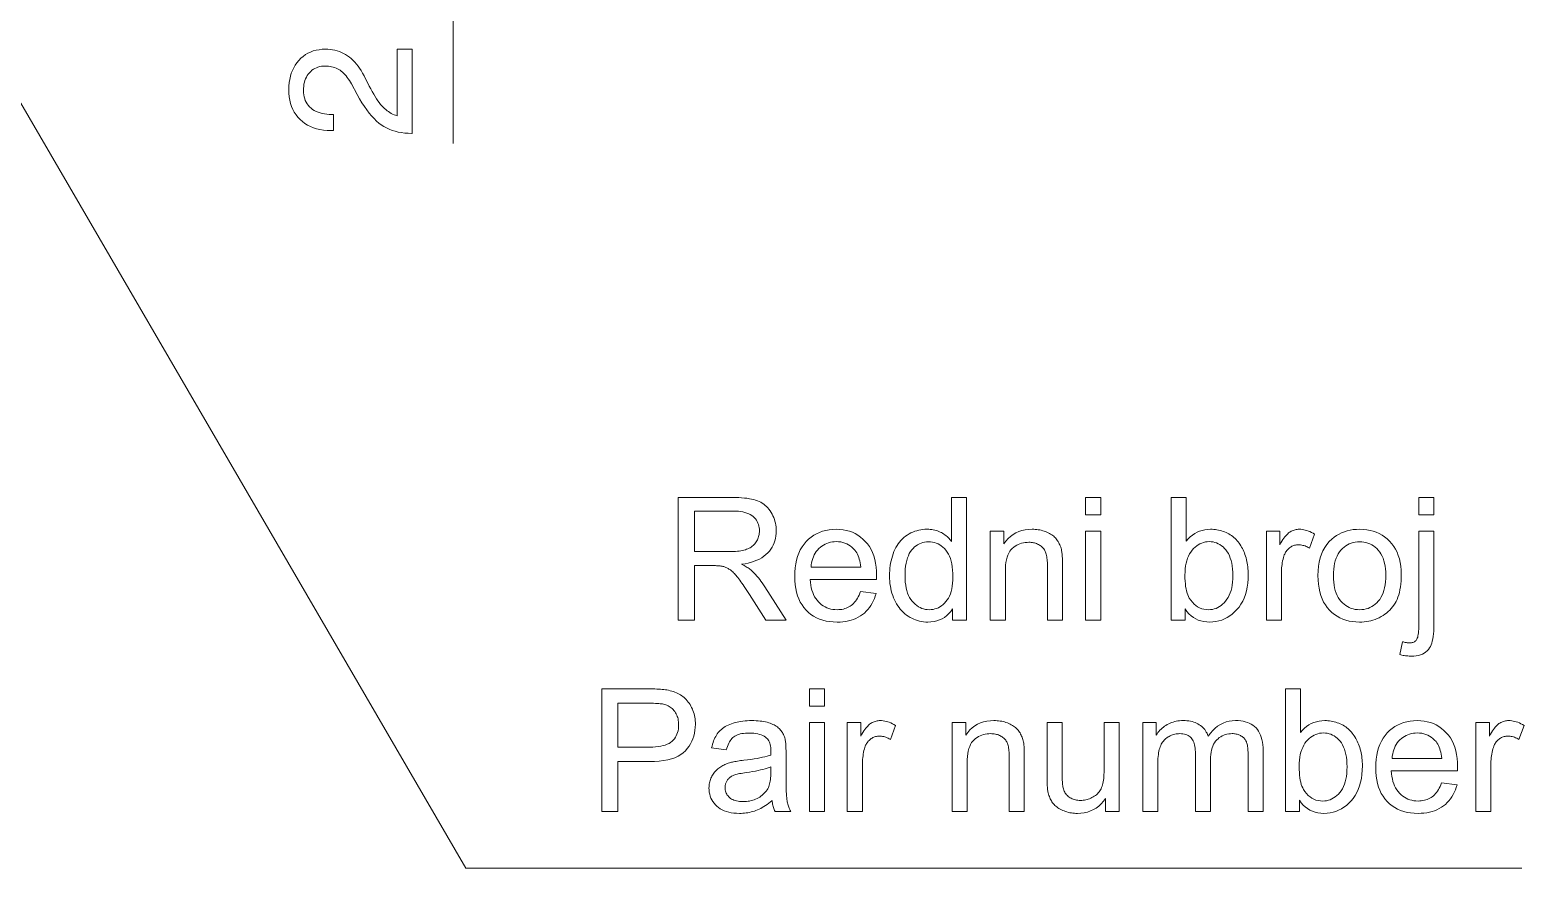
# Model space of a CAD drawing. Extents: x 0 to 594, y 0 to 575.
# Drawn here: x 162.44 to 198.99, y 107.42 to 127.93 of the extents above; entities that cross this region are included whole.
import ezdxf

# ---------------------------------------------------------------- set-up
doc = ezdxf.new("R2010")
doc.units = 0

msp = doc.modelspace()

# ---------------------------------------------------------------- linework, layer by layer
at = {"color": 5, "lineweight": 13, "ltscale": 0.132466}
msp.add_line((172.793, 125.153), (172.793, 130.452), dxfattribs=at)
at = {"color": 7, "lineweight": 13}
msp.add_lwpolyline([(157.6, 134.085), (173.105, 107.419), (198.933, 107.419)], dxfattribs=at)
at = {"color": 5, "lineweight": 13}
msp.add_lwpolyline([(171.793, 125.4), (171.78, 125.4), (171.692, 125.402), (171.608, 125.408), (171.526, 125.418), (171.447, 125.433), (171.372, 125.451), (171.299, 125.474), (171.229, 125.501), (171.162, 125.532), (171.098, 125.567), (171.037, 125.606), (170.977, 125.651), (170.918, 125.702), (170.858, 125.76), (170.799, 125.825), (170.74, 125.896), (170.681, 125.974), (170.622, 126.059), (170.563, 126.15), (170.504, 126.248), (170.445, 126.352), (170.306, 126.608), (170.281, 126.652), (170.255, 126.694), (170.229, 126.734), (170.202, 126.771), (170.174, 126.806), (170.146, 126.839), (170.117, 126.868), (170.088, 126.896), (170.058, 126.92), (170.027, 126.943), (169.995, 126.963), (169.963, 126.981), (169.929, 126.997), (169.894, 127.01), (169.859, 127.022), (169.822, 127.031), (169.784, 127.039), (169.745, 127.044), (169.704, 127.047), (169.663, 127.048), (169.617, 127.047), (169.572, 127.042), (169.529, 127.033), (169.487, 127.022), (169.448, 127.007), (169.41, 126.989), (169.375, 126.968), (169.341, 126.944), (169.309, 126.916), (169.278, 126.885), (169.251, 126.851), (169.226, 126.815), (169.204, 126.777), (169.185, 126.736), (169.169, 126.694), (169.155, 126.649), (169.145, 126.602), (169.138, 126.553), (169.133, 126.501), (169.132, 126.447), (169.134, 126.394), (169.139, 126.343), (169.149, 126.294), (169.162, 126.248), (169.178, 126.204), (169.199, 126.162), (169.223, 126.123), (169.251, 126.086), (169.282, 126.051), (169.317, 126.018), (169.356, 125.988), (169.397, 125.962), (169.441, 125.938), (169.488, 125.918), (169.538, 125.901), (169.59, 125.886), (169.645, 125.875), (169.703, 125.868), (169.764, 125.863), (169.828, 125.861), (169.864, 125.861), (169.864, 125.469), (169.802, 125.469), (169.709, 125.472), (169.621, 125.48), (169.536, 125.493), (169.454, 125.512), (169.377, 125.537), (169.304, 125.566), (169.235, 125.601), (169.17, 125.642), (169.108, 125.688), (169.051, 125.739), (168.998, 125.795), (168.951, 125.855), (168.909, 125.918), (168.873, 125.986), (168.843, 126.057), (168.818, 126.132), (168.799, 126.211), (168.785, 126.294), (168.776, 126.38), (168.774, 126.471), (168.776, 126.557), (168.783, 126.641), (168.796, 126.721), (168.813, 126.798), (168.835, 126.871), (168.862, 126.941), (168.894, 127.007), (168.931, 127.07), (168.973, 127.13), (169.02, 127.186), (169.071, 127.238), (169.125, 127.285), (169.182, 127.326), (169.242, 127.361), (169.305, 127.391), (169.372, 127.416), (169.441, 127.435), (169.513, 127.448), (169.589, 127.457), (169.667, 127.459), (169.729, 127.458), (169.788, 127.453), (169.846, 127.445), (169.903, 127.434), (169.958, 127.419), (170.012, 127.402), (170.064, 127.381), (170.114, 127.357), (170.163, 127.329), (170.21, 127.299), (170.256, 127.265), (170.301, 127.228), (170.344, 127.188), (170.387, 127.144), (170.428, 127.097), (170.467, 127.046), (170.506, 126.992), (170.543, 126.935), (170.579, 126.874), (170.614, 126.81), (170.743, 126.557), (170.78, 126.487), (170.816, 126.421), (170.852, 126.359), (170.887, 126.301), (170.921, 126.247), (170.955, 126.198), (170.988, 126.152), (171.02, 126.11), (171.051, 126.073), (171.082, 126.039), (171.113, 126.009), (171.144, 125.981), (171.176, 125.955), (171.209, 125.931), (171.243, 125.909), (171.277, 125.889), (171.312, 125.872), (171.348, 125.856), (171.384, 125.843), (171.421, 125.832), (171.421, 127.459), (171.793, 127.459)], close=True, dxfattribs=at)
at = {"color": 7, "lineweight": 13}
for points in [[(178.297, 113.489), (178.297, 116.489), (179.627, 116.489), (179.706, 116.488), (179.78, 116.486), (179.851, 116.482), (179.917, 116.476), (179.98, 116.469), (180.039, 116.46), (180.095, 116.449), (180.146, 116.437), (180.193, 116.424), (180.237, 116.408), (180.278, 116.391), (180.317, 116.371), (180.355, 116.349), (180.391, 116.324), (180.425, 116.296), (180.457, 116.267), (180.488, 116.234), (180.517, 116.2), (180.545, 116.162), (180.571, 116.123), (180.594, 116.081), (180.616, 116.039), (180.634, 115.996), (180.651, 115.952), (180.664, 115.907), (180.676, 115.862), (180.684, 115.815), (180.691, 115.768), (180.694, 115.72), (180.696, 115.671), (180.693, 115.608), (180.687, 115.547), (180.677, 115.488), (180.662, 115.431), (180.644, 115.376), (180.621, 115.324), (180.594, 115.273), (180.563, 115.224), (180.528, 115.177), (180.489, 115.132), (180.445, 115.09), (180.397, 115.051), (180.345, 115.015), (180.287, 114.983), (180.226, 114.953), (180.16, 114.927), (180.089, 114.904), (180.014, 114.884), (179.934, 114.867), (179.85, 114.854), (179.881, 114.839), (179.91, 114.824), (179.938, 114.809), (179.964, 114.794), (179.989, 114.779), (180.012, 114.764), (180.034, 114.749), (180.054, 114.734), (180.073, 114.719), (180.09, 114.705), (180.124, 114.672), (180.159, 114.638), (180.192, 114.602), (180.226, 114.564), (180.259, 114.525), (180.292, 114.484), (180.324, 114.442), (180.356, 114.398), (180.388, 114.353), (180.419, 114.306), (180.941, 113.489), (180.442, 113.489), (180.045, 114.113), (180.011, 114.166), (179.978, 114.216), (179.946, 114.264), (179.915, 114.309), (179.886, 114.352), (179.858, 114.392), (179.831, 114.429), (179.806, 114.464), (179.781, 114.497), (179.758, 114.527), (179.736, 114.554), (179.714, 114.58), (179.693, 114.605), (179.672, 114.627), (179.652, 114.648), (179.632, 114.668), (179.612, 114.685), (179.593, 114.701), (179.575, 114.715), (179.557, 114.727), (179.539, 114.738), (179.521, 114.749), (179.503, 114.758), (179.485, 114.767), (179.467, 114.776), (179.449, 114.783), (179.431, 114.79), (179.412, 114.797), (179.394, 114.802), (179.376, 114.807), (179.361, 114.81), (179.345, 114.812), (179.327, 114.814), (179.308, 114.816), (179.287, 114.818), (179.264, 114.819), (179.239, 114.82), (179.213, 114.821), (179.184, 114.821), (179.155, 114.821), (178.694, 114.821), (178.694, 113.489)], [(185.011, 113.489), (185.011, 113.763), (184.968, 113.702), (184.921, 113.647), (184.87, 113.598), (184.815, 113.556), (184.756, 113.521), (184.693, 113.492), (184.627, 113.469), (184.556, 113.453), (184.482, 113.443), (184.404, 113.44), (184.352, 113.441), (184.301, 113.446), (184.251, 113.453), (184.202, 113.463), (184.154, 113.476), (184.107, 113.492), (184.06, 113.51), (184.015, 113.532), (183.97, 113.556), (183.926, 113.583), (183.883, 113.613), (183.842, 113.645), (183.804, 113.679), (183.767, 113.716), (183.732, 113.755), (183.7, 113.796), (183.669, 113.839), (183.64, 113.885), (183.613, 113.933), (183.588, 113.983), (183.565, 114.035), (183.545, 114.089), (183.527, 114.144), (183.511, 114.201), (183.498, 114.259), (183.488, 114.319), (183.479, 114.38), (183.473, 114.443), (183.47, 114.508), (183.468, 114.574), (183.469, 114.638), (183.473, 114.701), (183.478, 114.763), (183.486, 114.824), (183.495, 114.884), (183.507, 114.942), (183.522, 115), (183.538, 115.056), (183.556, 115.11), (183.577, 115.164), (183.6, 115.216), (183.625, 115.265), (183.652, 115.312), (183.681, 115.356), (183.712, 115.398), (183.746, 115.437), (183.782, 115.474), (183.82, 115.509), (183.86, 115.541), (183.902, 115.57), (183.946, 115.597), (183.991, 115.621), (184.037, 115.642), (184.084, 115.661), (184.132, 115.676), (184.181, 115.689), (184.231, 115.699), (184.282, 115.706), (184.334, 115.71), (184.387, 115.711), (184.426, 115.711), (184.464, 115.708), (184.501, 115.704), (184.537, 115.698), (184.573, 115.691), (184.607, 115.682), (184.641, 115.671), (184.674, 115.658), (184.706, 115.644), (184.737, 115.629), (184.767, 115.612), (184.796, 115.593), (184.824, 115.574), (184.851, 115.554), (184.876, 115.533), (184.901, 115.511), (184.924, 115.488), (184.946, 115.464), (184.967, 115.439), (184.987, 115.413), (184.987, 116.489), (185.353, 116.489), (185.353, 113.489)], [(188.265, 116.065), (188.265, 116.489), (188.633, 116.489), (188.633, 116.065)], [(190.698, 113.489), (190.356, 113.489), (190.356, 116.489), (190.725, 116.489), (190.725, 115.419), (190.773, 115.474), (190.823, 115.524), (190.876, 115.568), (190.932, 115.606), (190.99, 115.638), (191.051, 115.665), (191.115, 115.685), (191.181, 115.7), (191.249, 115.709), (191.32, 115.711), (191.36, 115.711), (191.4, 115.708), (191.439, 115.704), (191.477, 115.699), (191.516, 115.691), (191.553, 115.682), (191.591, 115.672), (191.627, 115.66), (191.664, 115.646), (191.7, 115.631), (191.735, 115.614), (191.769, 115.596), (191.802, 115.576), (191.833, 115.555), (191.863, 115.533), (191.892, 115.51), (191.92, 115.485), (191.946, 115.459), (191.971, 115.432), (191.995, 115.403), (192.017, 115.374), (192.039, 115.343), (192.059, 115.31), (192.079, 115.277), (192.098, 115.242), (192.115, 115.206), (192.132, 115.169), (192.148, 115.131), (192.162, 115.091), (192.176, 115.05), (192.188, 115.009), (192.199, 114.967), (192.209, 114.924), (192.218, 114.881), (192.225, 114.837), (192.231, 114.792), (192.235, 114.747), (192.239, 114.701), (192.241, 114.655), (192.241, 114.608), (192.238, 114.499), (192.23, 114.395), (192.216, 114.296), (192.197, 114.202), (192.172, 114.113), (192.142, 114.029), (192.106, 113.951), (192.064, 113.877), (192.017, 113.808), (191.965, 113.745), (191.909, 113.687), (191.85, 113.635), (191.789, 113.589), (191.726, 113.55), (191.661, 113.516), (191.594, 113.489), (191.524, 113.467), (191.452, 113.452), (191.378, 113.443), (191.302, 113.44), (191.227, 113.443), (191.155, 113.453), (191.086, 113.469), (191.021, 113.491), (190.959, 113.52), (190.9, 113.556), (190.845, 113.597), (190.792, 113.646), (190.744, 113.7), (190.698, 113.761)], [(196.414, 116.061), (196.414, 116.489), (196.782, 116.489), (196.782, 116.061)], [(178.694, 115.165), (179.547, 115.165), (179.601, 115.166), (179.652, 115.167), (179.7, 115.17), (179.746, 115.174), (179.79, 115.179), (179.831, 115.185), (179.87, 115.193), (179.907, 115.201), (179.941, 115.211), (179.973, 115.221), (180.003, 115.233), (180.032, 115.247), (180.059, 115.261), (180.084, 115.277), (180.108, 115.295), (180.131, 115.313), (180.152, 115.333), (180.172, 115.355), (180.19, 115.377), (180.206, 115.401), (180.222, 115.426), (180.235, 115.452), (180.247, 115.478), (180.258, 115.504), (180.266, 115.531), (180.273, 115.558), (180.279, 115.585), (180.283, 115.613), (180.285, 115.642), (180.286, 115.671), (180.285, 115.712), (180.28, 115.753), (180.272, 115.791), (180.262, 115.829), (180.248, 115.864), (180.231, 115.899), (180.211, 115.931), (180.187, 115.963), (180.161, 115.992), (180.132, 116.02), (180.099, 116.047), (180.063, 116.07), (180.023, 116.09), (179.979, 116.108), (179.932, 116.123), (179.882, 116.136), (179.828, 116.145), (179.77, 116.152), (179.709, 116.156), (179.644, 116.158), (178.694, 116.158)], [(182.758, 114.189), (183.139, 114.142), (183.119, 114.077), (183.097, 114.014), (183.071, 113.955), (183.042, 113.899), (183.01, 113.846), (182.976, 113.795), (182.938, 113.748), (182.897, 113.704), (182.853, 113.662), (182.805, 113.624), (182.755, 113.589), (182.703, 113.558), (182.647, 113.53), (182.589, 113.506), (182.528, 113.486), (182.464, 113.469), (182.398, 113.457), (182.329, 113.447), (182.258, 113.442), (182.183, 113.44), (182.09, 113.443), (182, 113.452), (181.915, 113.466), (181.833, 113.487), (181.756, 113.513), (181.682, 113.546), (181.612, 113.584), (181.547, 113.628), (181.485, 113.678), (181.427, 113.734), (181.374, 113.795), (181.327, 113.861), (181.285, 113.931), (181.248, 114.006), (181.218, 114.086), (181.192, 114.171), (181.173, 114.261), (181.159, 114.355), (181.151, 114.454), (181.148, 114.557), (181.151, 114.665), (181.159, 114.767), (181.173, 114.864), (181.193, 114.957), (181.218, 115.044), (181.249, 115.127), (181.286, 115.205), (181.329, 115.278), (181.377, 115.346), (181.43, 115.409), (181.488, 115.466), (181.55, 115.518), (181.615, 115.563), (181.683, 115.602), (181.755, 115.636), (181.829, 115.663), (181.908, 115.684), (181.989, 115.699), (182.074, 115.708), (182.163, 115.711), (182.248, 115.708), (182.331, 115.7), (182.41, 115.685), (182.486, 115.664), (182.559, 115.637), (182.628, 115.605), (182.695, 115.566), (182.758, 115.522), (182.818, 115.471), (182.875, 115.415), (182.927, 115.353), (182.974, 115.286), (183.016, 115.215), (183.052, 115.139), (183.082, 115.058), (183.107, 114.972), (183.126, 114.881), (183.14, 114.785), (183.148, 114.685), (183.151, 114.58), (183.151, 114.573), (183.151, 114.565), (183.151, 114.557), (183.151, 114.548), (183.151, 114.539), (183.15, 114.529), (183.15, 114.518), (183.15, 114.506), (183.15, 114.494), (183.149, 114.482), (181.528, 114.482), (181.534, 114.412), (181.543, 114.345), (181.555, 114.282), (181.571, 114.222), (181.589, 114.165), (181.611, 114.112), (181.636, 114.062), (181.665, 114.016), (181.696, 113.973), (181.731, 113.933), (181.768, 113.897), (181.807, 113.865), (181.848, 113.836), (181.891, 113.811), (181.936, 113.79), (181.982, 113.773), (182.03, 113.76), (182.08, 113.75), (182.132, 113.745), (182.185, 113.743), (182.225, 113.744), (182.264, 113.747), (182.301, 113.752), (182.338, 113.76), (182.373, 113.769), (182.407, 113.781), (182.44, 113.795), (182.471, 113.811), (182.502, 113.829), (182.531, 113.849), (182.559, 113.872), (182.586, 113.897), (182.612, 113.925), (182.636, 113.955), (182.66, 113.987), (182.682, 114.023), (182.703, 114.06), (182.722, 114.101), (182.741, 114.144)], [(185.932, 113.489), (185.932, 115.662), (186.264, 115.662), (186.264, 115.353), (186.314, 115.421), (186.368, 115.482), (186.427, 115.536), (186.489, 115.583), (186.556, 115.622), (186.628, 115.654), (186.703, 115.679), (186.783, 115.697), (186.867, 115.708), (186.955, 115.711), (186.994, 115.711), (187.033, 115.709), (187.07, 115.705), (187.107, 115.7), (187.144, 115.694), (187.18, 115.686), (187.215, 115.677), (187.249, 115.666), (187.283, 115.654), (187.317, 115.641), (187.349, 115.626), (187.379, 115.611), (187.408, 115.595), (187.435, 115.577), (187.461, 115.559), (187.484, 115.54), (187.507, 115.52), (187.527, 115.5), (187.546, 115.478), (187.563, 115.456), (187.579, 115.432), (187.594, 115.408), (187.608, 115.383), (187.621, 115.357), (187.633, 115.33), (187.644, 115.303), (187.654, 115.274), (187.663, 115.245), (187.671, 115.215), (187.678, 115.183), (187.682, 115.161), (187.685, 115.136), (187.688, 115.108), (187.691, 115.077), (187.693, 115.043), (187.695, 115.005), (187.696, 114.965), (187.697, 114.922), (187.698, 114.875), (187.698, 114.825), (187.698, 113.489), (187.33, 113.489), (187.33, 114.811), (187.329, 114.855), (187.328, 114.897), (187.326, 114.936), (187.323, 114.973), (187.319, 115.008), (187.314, 115.04), (187.309, 115.071), (187.302, 115.099), (187.295, 115.124), (187.287, 115.148), (187.278, 115.17), (187.267, 115.19), (187.255, 115.211), (187.242, 115.23), (187.227, 115.248), (187.211, 115.265), (187.194, 115.282), (187.176, 115.297), (187.156, 115.312), (187.134, 115.326), (187.112, 115.338), (187.089, 115.35), (187.065, 115.36), (187.041, 115.368), (187.016, 115.376), (186.989, 115.382), (186.963, 115.386), (186.935, 115.39), (186.907, 115.392), (186.878, 115.392), (186.831, 115.391), (186.786, 115.386), (186.742, 115.379), (186.7, 115.368), (186.658, 115.355), (186.618, 115.338), (186.58, 115.319), (186.542, 115.297), (186.506, 115.271), (186.471, 115.243), (186.439, 115.21), (186.41, 115.172), (186.384, 115.129), (186.362, 115.08), (186.343, 115.026), (186.328, 114.967), (186.316, 114.902), (186.307, 114.832), (186.302, 114.757), (186.301, 114.676), (186.301, 113.489)], [(188.265, 113.489), (188.265, 115.662), (188.633, 115.662), (188.633, 113.489)], [(192.685, 113.489), (192.685, 115.662), (193.017, 115.662), (193.017, 115.333), (193.042, 115.378), (193.067, 115.419), (193.091, 115.457), (193.115, 115.493), (193.139, 115.525), (193.162, 115.554), (193.185, 115.579), (193.207, 115.602), (193.229, 115.621), (193.251, 115.638), (193.273, 115.652), (193.295, 115.664), (193.318, 115.675), (193.34, 115.685), (193.364, 115.693), (193.388, 115.7), (193.412, 115.705), (193.437, 115.709), (193.462, 115.711), (193.487, 115.711), (193.525, 115.71), (193.562, 115.707), (193.6, 115.701), (193.637, 115.692), (193.675, 115.682), (193.713, 115.669), (193.751, 115.653), (193.789, 115.635), (193.828, 115.615), (193.866, 115.593), (193.739, 115.251), (193.712, 115.266), (193.685, 115.28), (193.658, 115.292), (193.631, 115.302), (193.604, 115.311), (193.577, 115.318), (193.55, 115.324), (193.523, 115.328), (193.496, 115.33), (193.469, 115.331), (193.445, 115.33), (193.422, 115.328), (193.399, 115.324), (193.376, 115.319), (193.354, 115.313), (193.333, 115.305), (193.312, 115.295), (193.292, 115.284), (193.272, 115.272), (193.252, 115.258), (193.233, 115.243), (193.216, 115.227), (193.199, 115.21), (193.184, 115.191), (193.17, 115.171), (193.157, 115.151), (193.145, 115.129), (193.134, 115.106), (193.124, 115.082), (193.115, 115.057), (193.103, 115.017), (193.093, 114.977), (193.084, 114.935), (193.076, 114.894), (193.069, 114.851), (193.063, 114.808), (193.059, 114.764), (193.056, 114.719), (193.054, 114.673), (193.054, 114.627), (193.054, 113.489)], [(193.948, 114.576), (193.951, 114.693), (193.961, 114.805), (193.978, 114.91), (194.002, 115.009), (194.032, 115.101), (194.069, 115.187), (194.112, 115.267), (194.163, 115.341), (194.22, 115.409), (194.284, 115.47), (194.341, 115.516), (194.401, 115.557), (194.463, 115.593), (194.527, 115.625), (194.595, 115.651), (194.664, 115.673), (194.736, 115.69), (194.811, 115.702), (194.888, 115.709), (194.967, 115.711), (195.055, 115.709), (195.14, 115.7), (195.221, 115.685), (195.299, 115.664), (195.374, 115.638), (195.446, 115.606), (195.514, 115.568), (195.579, 115.524), (195.641, 115.474), (195.7, 115.418), (195.754, 115.357), (195.802, 115.291), (195.845, 115.221), (195.882, 115.147), (195.913, 115.068), (195.939, 114.985), (195.958, 114.897), (195.973, 114.805), (195.981, 114.708), (195.984, 114.606), (195.983, 114.524), (195.979, 114.446), (195.973, 114.371), (195.964, 114.299), (195.953, 114.232), (195.939, 114.167), (195.922, 114.107), (195.904, 114.05), (195.882, 113.996), (195.858, 113.946), (195.832, 113.899), (195.803, 113.855), (195.772, 113.812), (195.739, 113.771), (195.704, 113.733), (195.666, 113.697), (195.626, 113.662), (195.583, 113.63), (195.539, 113.601), (195.492, 113.573), (195.443, 113.548), (195.394, 113.525), (195.344, 113.505), (195.292, 113.488), (195.24, 113.473), (195.188, 113.461), (195.134, 113.452), (195.079, 113.445), (195.023, 113.441), (194.967, 113.44), (194.877, 113.443), (194.791, 113.452), (194.709, 113.466), (194.63, 113.487), (194.554, 113.513), (194.482, 113.545), (194.414, 113.583), (194.349, 113.627), (194.287, 113.677), (194.229, 113.733), (194.176, 113.794), (194.128, 113.86), (194.086, 113.931), (194.049, 114.008), (194.018, 114.09), (193.993, 114.177), (193.973, 114.269), (193.959, 114.366), (193.951, 114.468)], [(195.947, 112.646), (196.017, 112.959), (196.038, 112.954), (196.059, 112.949), (196.079, 112.944), (196.098, 112.941), (196.116, 112.938), (196.132, 112.935), (196.148, 112.933), (196.163, 112.932), (196.178, 112.931), (196.191, 112.93), (196.213, 112.931), (196.233, 112.933), (196.253, 112.937), (196.272, 112.942), (196.289, 112.949), (196.305, 112.957), (196.32, 112.967), (196.334, 112.978), (196.347, 112.991), (196.359, 113.005), (196.369, 113.022), (196.378, 113.044), (196.387, 113.07), (196.394, 113.101), (196.4, 113.136), (196.405, 113.175), (196.409, 113.219), (196.412, 113.268), (196.413, 113.321), (196.414, 113.379), (196.414, 115.662), (196.782, 115.662), (196.782, 113.37), (196.781, 113.293), (196.778, 113.22), (196.773, 113.152), (196.765, 113.088), (196.756, 113.03), (196.745, 112.977), (196.731, 112.928), (196.715, 112.885), (196.698, 112.846), (196.678, 112.812), (196.649, 112.773), (196.618, 112.738), (196.582, 112.707), (196.543, 112.681), (196.501, 112.658), (196.455, 112.64), (196.405, 112.626), (196.352, 112.615), (196.296, 112.609), (196.236, 112.607), (196.206, 112.607), (196.176, 112.609), (196.147, 112.611), (196.118, 112.613), (196.089, 112.617), (196.06, 112.621), (196.032, 112.626), (196.003, 112.632), (195.975, 112.639)], [(181.549, 114.784), (182.762, 114.784), (182.757, 114.838), (182.749, 114.889), (182.74, 114.937), (182.728, 114.982), (182.715, 115.024), (182.7, 115.064), (182.684, 115.101), (182.665, 115.135), (182.645, 115.167), (182.623, 115.196), (182.587, 115.236), (182.549, 115.272), (182.508, 115.304), (182.466, 115.332), (182.421, 115.355), (182.374, 115.375), (182.326, 115.389), (182.275, 115.4), (182.222, 115.406), (182.167, 115.409), (182.117, 115.407), (182.069, 115.402), (182.022, 115.393), (181.977, 115.381), (181.933, 115.366), (181.891, 115.347), (181.851, 115.325), (181.813, 115.3), (181.776, 115.271), (181.74, 115.239), (181.707, 115.204), (181.677, 115.166), (181.65, 115.127), (181.627, 115.085), (181.606, 115.04), (181.588, 114.994), (181.574, 114.945), (181.562, 114.894), (181.554, 114.84)], [(183.847, 114.574), (183.849, 114.492), (183.854, 114.415), (183.863, 114.342), (183.875, 114.273), (183.891, 114.209), (183.91, 114.149), (183.933, 114.093), (183.96, 114.041), (183.99, 113.993), (184.023, 113.95), (184.059, 113.91), (184.096, 113.875), (184.134, 113.844), (184.174, 113.817), (184.215, 113.795), (184.257, 113.776), (184.3, 113.761), (184.345, 113.751), (184.391, 113.745), (184.438, 113.743), (184.486, 113.745), (184.532, 113.751), (184.577, 113.761), (184.62, 113.774), (184.662, 113.792), (184.702, 113.814), (184.741, 113.84), (184.778, 113.869), (184.814, 113.903), (184.849, 113.94), (184.881, 113.982), (184.909, 114.028), (184.935, 114.077), (184.957, 114.132), (184.975, 114.19), (184.99, 114.252), (185.002, 114.319), (185.011, 114.389), (185.016, 114.464), (185.017, 114.543), (185.016, 114.63), (185.011, 114.712), (185.002, 114.789), (184.99, 114.862), (184.975, 114.93), (184.956, 114.993), (184.933, 115.051), (184.907, 115.105), (184.878, 115.154), (184.846, 115.198), (184.81, 115.237), (184.774, 115.273), (184.735, 115.304), (184.695, 115.331), (184.654, 115.354), (184.611, 115.373), (184.566, 115.388), (184.519, 115.398), (184.472, 115.404), (184.422, 115.407), (184.374, 115.405), (184.327, 115.399), (184.282, 115.389), (184.238, 115.374), (184.197, 115.356), (184.156, 115.334), (184.118, 115.308), (184.081, 115.278), (184.045, 115.244), (184.012, 115.206), (183.98, 115.164), (183.952, 115.117), (183.928, 115.065), (183.906, 115.009), (183.888, 114.948), (183.873, 114.882), (183.862, 114.812), (183.854, 114.737), (183.849, 114.658)], [(190.694, 114.592), (190.695, 114.516), (190.698, 114.444), (190.704, 114.377), (190.711, 114.314), (190.721, 114.255), (190.732, 114.201), (190.746, 114.151), (190.762, 114.106), (190.78, 114.064), (190.801, 114.027), (190.837, 113.973), (190.875, 113.925), (190.916, 113.882), (190.959, 113.845), (191.005, 113.814), (191.053, 113.788), (191.104, 113.768), (191.157, 113.754), (191.213, 113.746), (191.271, 113.743), (191.319, 113.745), (191.365, 113.751), (191.41, 113.762), (191.454, 113.776), (191.496, 113.795), (191.537, 113.818), (191.577, 113.846), (191.616, 113.877), (191.653, 113.913), (191.689, 113.953), (191.722, 113.997), (191.752, 114.045), (191.778, 114.097), (191.801, 114.153), (191.821, 114.214), (191.837, 114.278), (191.849, 114.347), (191.858, 114.42), (191.863, 114.497), (191.865, 114.578), (191.863, 114.661), (191.858, 114.739), (191.849, 114.813), (191.838, 114.883), (191.822, 114.948), (191.804, 115.008), (191.782, 115.064), (191.757, 115.116), (191.728, 115.163), (191.696, 115.206), (191.661, 115.244), (191.626, 115.279), (191.588, 115.309), (191.549, 115.336), (191.509, 115.358), (191.468, 115.376), (191.425, 115.39), (191.381, 115.4), (191.335, 115.407), (191.288, 115.409), (191.24, 115.407), (191.194, 115.4), (191.149, 115.39), (191.105, 115.375), (191.062, 115.356), (191.021, 115.333), (190.982, 115.306), (190.943, 115.274), (190.906, 115.239), (190.87, 115.199), (190.837, 115.155), (190.807, 115.107), (190.78, 115.056), (190.758, 115.001), (190.738, 114.942), (190.722, 114.88), (190.71, 114.813), (190.701, 114.743), (190.696, 114.67)], [(194.326, 114.576), (194.328, 114.494), (194.334, 114.417), (194.343, 114.344), (194.356, 114.275), (194.372, 114.211), (194.392, 114.15), (194.416, 114.094), (194.443, 114.042), (194.474, 113.994), (194.509, 113.951), (194.546, 113.911), (194.585, 113.876), (194.626, 113.845), (194.669, 113.818), (194.714, 113.795), (194.761, 113.776), (194.81, 113.762), (194.86, 113.751), (194.913, 113.745), (194.967, 113.743), (195.021, 113.745), (195.073, 113.751), (195.123, 113.762), (195.172, 113.776), (195.218, 113.795), (195.263, 113.818), (195.306, 113.845), (195.347, 113.876), (195.386, 113.912), (195.423, 113.952), (195.458, 113.996), (195.489, 114.044), (195.516, 114.097), (195.54, 114.154), (195.56, 114.215), (195.576, 114.281), (195.589, 114.351), (195.598, 114.426), (195.604, 114.505), (195.605, 114.588), (195.604, 114.667), (195.598, 114.741), (195.589, 114.812), (195.576, 114.879), (195.56, 114.942), (195.54, 115.001), (195.516, 115.057), (195.488, 115.108), (195.457, 115.155), (195.422, 115.199), (195.385, 115.238), (195.346, 115.274), (195.304, 115.305), (195.262, 115.332), (195.217, 115.355), (195.17, 115.373), (195.122, 115.388), (195.072, 115.398), (195.021, 115.404), (194.967, 115.407), (194.913, 115.404), (194.86, 115.398), (194.81, 115.388), (194.761, 115.373), (194.714, 115.355), (194.669, 115.332), (194.626, 115.305), (194.585, 115.274), (194.546, 115.239), (194.509, 115.2), (194.474, 115.156), (194.443, 115.109), (194.416, 115.057), (194.392, 115.001), (194.372, 114.94), (194.356, 114.876), (194.343, 114.807), (194.334, 114.734), (194.328, 114.657)], [(176.429, 108.807), (176.429, 111.807), (177.56, 111.807), (177.619, 111.807), (177.674, 111.806), (177.727, 111.804), (177.777, 111.802), (177.824, 111.8), (177.868, 111.797), (177.91, 111.793), (177.948, 111.789), (177.984, 111.784), (178.017, 111.778), (178.06, 111.77), (178.102, 111.761), (178.143, 111.75), (178.182, 111.738), (178.22, 111.725), (178.256, 111.71), (178.291, 111.694), (178.325, 111.677), (178.357, 111.658), (178.387, 111.638), (178.416, 111.617), (178.445, 111.593), (178.472, 111.569), (178.497, 111.542), (178.522, 111.514), (178.545, 111.484), (178.568, 111.453), (178.589, 111.42), (178.609, 111.385), (178.628, 111.349), (178.645, 111.311), (178.66, 111.273), (178.674, 111.234), (178.686, 111.194), (178.696, 111.153), (178.704, 111.112), (178.711, 111.07), (178.715, 111.027), (178.718, 110.984), (178.719, 110.939), (178.716, 110.864), (178.709, 110.791), (178.697, 110.72), (178.68, 110.652), (178.658, 110.586), (178.631, 110.522), (178.599, 110.461), (178.563, 110.402), (178.521, 110.346), (178.475, 110.292), (178.423, 110.241), (178.362, 110.196), (178.294, 110.156), (178.217, 110.122), (178.133, 110.093), (178.042, 110.069), (177.942, 110.05), (177.834, 110.037), (177.719, 110.029), (177.595, 110.027), (176.826, 110.027), (176.826, 108.807)], [(181.51, 111.383), (181.51, 111.807), (181.878, 111.807), (181.878, 111.383)], [(193.492, 108.807), (193.15, 108.807), (193.15, 111.807), (193.518, 111.807), (193.518, 110.737), (193.566, 110.792), (193.617, 110.842), (193.67, 110.886), (193.725, 110.924), (193.784, 110.956), (193.845, 110.983), (193.908, 111.003), (193.974, 111.018), (194.042, 111.026), (194.114, 111.029), (194.154, 111.029), (194.193, 111.026), (194.232, 111.022), (194.271, 111.016), (194.309, 111.009), (194.347, 111), (194.384, 110.99), (194.421, 110.978), (194.457, 110.964), (194.493, 110.949), (194.528, 110.932), (194.562, 110.914), (194.595, 110.894), (194.626, 110.873), (194.656, 110.851), (194.685, 110.828), (194.713, 110.803), (194.739, 110.777), (194.764, 110.75), (194.788, 110.721), (194.811, 110.691), (194.832, 110.66), (194.853, 110.628), (194.872, 110.595), (194.891, 110.56), (194.909, 110.524), (194.925, 110.487), (194.941, 110.449), (194.955, 110.409), (194.969, 110.368), (194.981, 110.327), (194.993, 110.285), (195.002, 110.242), (195.011, 110.198), (195.018, 110.155), (195.024, 110.11), (195.029, 110.065), (195.032, 110.019), (195.034, 109.973), (195.035, 109.926), (195.032, 109.817), (195.023, 109.713), (195.01, 109.614), (194.99, 109.52), (194.965, 109.431), (194.935, 109.347), (194.899, 109.269), (194.858, 109.195), (194.811, 109.126), (194.758, 109.063), (194.702, 109.005), (194.643, 108.953), (194.583, 108.907), (194.52, 108.868), (194.454, 108.834), (194.387, 108.807), (194.317, 108.785), (194.246, 108.77), (194.171, 108.761), (194.095, 108.758), (194.02, 108.761), (193.948, 108.771), (193.879, 108.787), (193.814, 108.809), (193.752, 108.838), (193.693, 108.874), (193.638, 108.915), (193.586, 108.963), (193.537, 109.018), (193.492, 109.079)], [(176.826, 110.381), (177.601, 110.381), (177.676, 110.382), (177.746, 110.386), (177.812, 110.394), (177.873, 110.404), (177.93, 110.416), (177.983, 110.432), (178.031, 110.451), (178.074, 110.472), (178.113, 110.497), (178.148, 110.524), (178.178, 110.554), (178.206, 110.586), (178.23, 110.62), (178.251, 110.657), (178.269, 110.696), (178.284, 110.738), (178.295, 110.782), (178.303, 110.828), (178.308, 110.876), (178.309, 110.927), (178.308, 110.964), (178.306, 111), (178.301, 111.035), (178.294, 111.069), (178.286, 111.102), (178.275, 111.133), (178.263, 111.164), (178.249, 111.194), (178.232, 111.222), (178.214, 111.249), (178.195, 111.275), (178.174, 111.299), (178.152, 111.322), (178.128, 111.342), (178.104, 111.361), (178.078, 111.377), (178.051, 111.392), (178.023, 111.406), (177.994, 111.417), (177.964, 111.426), (177.942, 111.431), (177.917, 111.436), (177.888, 111.44), (177.856, 111.443), (177.821, 111.446), (177.782, 111.449), (177.74, 111.451), (177.694, 111.452), (177.646, 111.453), (177.593, 111.453), (176.826, 111.453)], [(180.595, 109.075), (180.554, 109.041), (180.514, 109.01), (180.474, 108.98), (180.434, 108.952), (180.394, 108.927), (180.355, 108.903), (180.316, 108.882), (180.278, 108.862), (180.239, 108.845), (180.201, 108.829), (180.163, 108.816), (180.124, 108.804), (180.085, 108.793), (180.045, 108.784), (180.005, 108.776), (179.964, 108.769), (179.923, 108.764), (179.881, 108.761), (179.838, 108.759), (179.795, 108.758), (179.725, 108.76), (179.658, 108.765), (179.595, 108.774), (179.535, 108.786), (179.478, 108.802), (179.425, 108.821), (179.375, 108.844), (179.328, 108.87), (179.285, 108.9), (179.245, 108.933), (179.208, 108.969), (179.175, 109.007), (179.147, 109.047), (179.122, 109.088), (179.1, 109.132), (179.083, 109.178), (179.07, 109.225), (179.06, 109.275), (179.054, 109.326), (179.052, 109.38), (179.053, 109.412), (179.055, 109.443), (179.059, 109.473), (179.064, 109.503), (179.07, 109.533), (179.078, 109.562), (179.088, 109.59), (179.099, 109.618), (179.111, 109.645), (179.125, 109.672), (179.14, 109.697), (179.156, 109.722), (179.173, 109.746), (179.19, 109.769), (179.209, 109.791), (179.228, 109.811), (179.249, 109.831), (179.27, 109.849), (179.292, 109.867), (179.315, 109.883), (179.339, 109.899), (179.363, 109.914), (179.388, 109.928), (179.414, 109.941), (179.44, 109.953), (179.467, 109.965), (179.494, 109.976), (179.522, 109.986), (179.551, 109.996), (179.58, 110.004), (179.603, 110.01), (179.628, 110.015), (179.655, 110.021), (179.685, 110.027), (179.716, 110.032), (179.75, 110.038), (179.786, 110.043), (179.824, 110.049), (179.865, 110.054), (179.908, 110.059), (179.995, 110.07), (180.077, 110.081), (180.154, 110.093), (180.227, 110.105), (180.295, 110.118), (180.358, 110.131), (180.417, 110.144), (180.471, 110.158), (180.52, 110.172), (180.565, 110.186), (180.565, 110.201), (180.565, 110.214), (180.566, 110.227), (180.566, 110.238), (180.566, 110.248), (180.566, 110.257), (180.566, 110.265), (180.566, 110.272), (180.567, 110.278), (180.567, 110.282), (180.566, 110.326), (180.562, 110.367), (180.557, 110.405), (180.55, 110.441), (180.54, 110.474), (180.529, 110.505), (180.515, 110.532), (180.5, 110.557), (180.482, 110.58), (180.462, 110.6), (180.433, 110.623), (180.4, 110.645), (180.365, 110.663), (180.327, 110.679), (180.287, 110.693), (180.243, 110.704), (180.197, 110.713), (180.149, 110.719), (180.097, 110.723), (180.043, 110.724), (179.992, 110.724), (179.944, 110.721), (179.899, 110.716), (179.857, 110.71), (179.817, 110.702), (179.78, 110.692), (179.746, 110.68), (179.714, 110.666), (179.685, 110.651), (179.659, 110.633), (179.635, 110.614), (179.612, 110.591), (179.591, 110.566), (179.57, 110.538), (179.551, 110.507), (179.534, 110.474), (179.517, 110.437), (179.502, 110.398), (179.488, 110.356), (179.476, 110.311), (179.116, 110.36), (179.126, 110.406), (179.138, 110.449), (179.151, 110.491), (179.165, 110.531), (179.181, 110.569), (179.197, 110.606), (179.216, 110.64), (179.235, 110.673), (179.255, 110.704), (179.277, 110.734), (179.301, 110.761), (179.326, 110.788), (179.354, 110.813), (179.383, 110.837), (179.415, 110.859), (179.449, 110.881), (179.484, 110.901), (179.522, 110.919), (179.561, 110.937), (179.603, 110.953), (179.646, 110.967), (179.691, 110.98), (179.737, 110.992), (179.784, 111.002), (179.832, 111.01), (179.882, 111.017), (179.934, 111.022), (179.986, 111.026), (180.041, 111.029), (180.096, 111.029), (180.151, 111.029), (180.203, 111.027), (180.254, 111.023), (180.302, 111.019), (180.348, 111.013), (180.392, 111.006), (180.434, 110.997), (180.474, 110.987), (180.512, 110.976), (180.548, 110.964), (180.582, 110.95), (180.614, 110.936), (180.644, 110.922), (180.673, 110.906), (180.699, 110.89), (180.724, 110.873), (180.747, 110.856), (180.768, 110.837), (180.787, 110.819), (180.804, 110.799), (180.82, 110.779), (180.835, 110.757), (180.849, 110.735), (180.862, 110.711), (180.874, 110.687), (180.885, 110.661), (180.895, 110.635), (180.904, 110.607), (180.912, 110.578), (180.919, 110.548), (180.922, 110.528), (180.925, 110.505), (180.928, 110.478), (180.93, 110.449), (180.932, 110.416), (180.934, 110.381), (180.935, 110.342), (180.936, 110.301), (180.937, 110.256), (180.937, 110.209), (180.937, 109.718), (180.937, 109.619), (180.938, 109.527), (180.939, 109.443), (180.941, 109.367), (180.943, 109.298), (180.945, 109.237), (180.949, 109.184), (180.952, 109.137), (180.956, 109.099), (180.961, 109.068), (180.966, 109.041), (180.972, 109.014), (180.979, 108.987), (180.987, 108.961), (180.996, 108.935), (181.005, 108.909), (181.016, 108.883), (181.028, 108.857), (181.04, 108.832), (181.054, 108.807), (180.669, 108.807), (180.658, 108.83), (180.648, 108.854), (180.638, 108.879), (180.63, 108.905), (180.622, 108.931), (180.615, 108.958), (180.609, 108.986), (180.603, 109.015), (180.599, 109.045)], [(181.51, 108.807), (181.51, 110.98), (181.878, 110.98), (181.878, 108.807)], [(182.435, 108.807), (182.435, 110.98), (182.766, 110.98), (182.766, 110.651), (182.792, 110.695), (182.816, 110.737), (182.841, 110.775), (182.865, 110.811), (182.888, 110.843), (182.912, 110.872), (182.935, 110.897), (182.957, 110.92), (182.979, 110.939), (183.001, 110.956), (183.022, 110.97), (183.045, 110.982), (183.067, 110.993), (183.09, 111.003), (183.114, 111.011), (183.137, 111.018), (183.162, 111.023), (183.186, 111.026), (183.212, 111.029), (183.237, 111.029), (183.274, 111.028), (183.312, 111.025), (183.349, 111.019), (183.387, 111.01), (183.425, 111), (183.463, 110.987), (183.501, 110.971), (183.539, 110.953), (183.577, 110.933), (183.616, 110.911), (183.489, 110.569), (183.462, 110.584), (183.435, 110.598), (183.408, 110.61), (183.381, 110.62), (183.354, 110.629), (183.327, 110.636), (183.3, 110.642), (183.273, 110.646), (183.246, 110.648), (183.219, 110.649), (183.195, 110.648), (183.171, 110.646), (183.148, 110.642), (183.126, 110.637), (183.104, 110.631), (183.083, 110.623), (183.062, 110.613), (183.041, 110.602), (183.021, 110.59), (183.002, 110.576), (182.983, 110.561), (182.966, 110.545), (182.949, 110.527), (182.934, 110.509), (182.919, 110.489), (182.906, 110.469), (182.894, 110.447), (182.883, 110.424), (182.873, 110.4), (182.865, 110.374), (182.853, 110.335), (182.843, 110.294), (182.833, 110.253), (182.825, 110.211), (182.819, 110.169), (182.813, 110.125), (182.809, 110.081), (182.806, 110.037), (182.804, 109.991), (182.803, 109.945), (182.803, 108.807)], [(184.999, 108.807), (184.999, 110.98), (185.331, 110.98), (185.331, 110.671), (185.381, 110.739), (185.435, 110.8), (185.493, 110.854), (185.556, 110.9), (185.623, 110.94), (185.695, 110.972), (185.77, 110.997), (185.85, 111.015), (185.934, 111.026), (186.022, 111.029), (186.061, 111.029), (186.1, 111.027), (186.137, 111.023), (186.174, 111.018), (186.211, 111.012), (186.247, 111.004), (186.282, 110.995), (186.316, 110.984), (186.35, 110.972), (186.383, 110.959), (186.416, 110.944), (186.446, 110.929), (186.475, 110.912), (186.502, 110.895), (186.527, 110.877), (186.551, 110.858), (186.573, 110.838), (186.594, 110.818), (186.613, 110.796), (186.63, 110.774), (186.646, 110.75), (186.661, 110.726), (186.675, 110.701), (186.688, 110.675), (186.7, 110.648), (186.711, 110.621), (186.721, 110.592), (186.73, 110.563), (186.738, 110.532), (186.745, 110.501), (186.749, 110.479), (186.752, 110.454), (186.755, 110.426), (186.758, 110.395), (186.76, 110.361), (186.762, 110.323), (186.763, 110.283), (186.764, 110.239), (186.765, 110.193), (186.765, 110.143), (186.765, 108.807), (186.397, 108.807), (186.397, 110.129), (186.396, 110.173), (186.395, 110.214), (186.393, 110.254), (186.39, 110.291), (186.386, 110.326), (186.381, 110.358), (186.376, 110.388), (186.369, 110.416), (186.362, 110.442), (186.354, 110.466), (186.344, 110.487), (186.334, 110.508), (186.322, 110.528), (186.309, 110.548), (186.294, 110.566), (186.278, 110.583), (186.261, 110.6), (186.242, 110.615), (186.223, 110.63), (186.201, 110.644), (186.179, 110.656), (186.156, 110.668), (186.132, 110.678), (186.108, 110.686), (186.082, 110.693), (186.056, 110.699), (186.029, 110.704), (186.002, 110.707), (185.974, 110.709), (185.944, 110.71), (185.898, 110.709), (185.853, 110.704), (185.809, 110.697), (185.767, 110.686), (185.725, 110.673), (185.685, 110.656), (185.647, 110.637), (185.609, 110.614), (185.573, 110.589), (185.538, 110.561), (185.506, 110.528), (185.477, 110.49), (185.451, 110.447), (185.429, 110.398), (185.41, 110.344), (185.395, 110.285), (185.383, 110.22), (185.374, 110.15), (185.369, 110.075), (185.367, 109.994), (185.367, 108.807)], [(188.754, 108.807), (188.754, 109.126), (188.702, 109.056), (188.645, 108.994), (188.586, 108.938), (188.522, 108.89), (188.455, 108.85), (188.384, 108.817), (188.31, 108.791), (188.232, 108.773), (188.15, 108.762), (188.065, 108.758), (188.026, 108.759), (187.989, 108.761), (187.951, 108.764), (187.915, 108.77), (187.879, 108.776), (187.843, 108.784), (187.808, 108.794), (187.773, 108.805), (187.739, 108.818), (187.705, 108.832), (187.673, 108.847), (187.642, 108.863), (187.613, 108.879), (187.586, 108.897), (187.56, 108.915), (187.536, 108.934), (187.514, 108.953), (187.494, 108.974), (187.475, 108.995), (187.458, 109.017), (187.442, 109.04), (187.427, 109.063), (187.414, 109.088), (187.401, 109.114), (187.389, 109.141), (187.378, 109.169), (187.368, 109.197), (187.359, 109.227), (187.351, 109.258), (187.344, 109.29), (187.34, 109.313), (187.336, 109.338), (187.333, 109.366), (187.33, 109.397), (187.327, 109.43), (187.325, 109.466), (187.324, 109.504), (187.323, 109.545), (187.322, 109.588), (187.322, 109.634), (187.322, 110.98), (187.69, 110.98), (187.69, 109.775), (187.69, 109.719), (187.691, 109.667), (187.692, 109.619), (187.694, 109.574), (187.696, 109.533), (187.698, 109.496), (187.701, 109.463), (187.704, 109.434), (187.708, 109.408), (187.713, 109.386), (187.72, 109.358), (187.73, 109.33), (187.74, 109.305), (187.753, 109.28), (187.767, 109.256), (187.782, 109.234), (187.799, 109.213), (187.818, 109.194), (187.838, 109.175), (187.86, 109.158), (187.883, 109.142), (187.907, 109.128), (187.932, 109.116), (187.958, 109.105), (187.986, 109.096), (188.014, 109.088), (188.044, 109.082), (188.074, 109.078), (188.106, 109.076), (188.138, 109.075), (188.171, 109.076), (188.204, 109.078), (188.236, 109.083), (188.268, 109.089), (188.299, 109.096), (188.33, 109.106), (188.36, 109.117), (188.39, 109.129), (188.42, 109.144), (188.449, 109.16), (188.477, 109.178), (188.504, 109.196), (188.529, 109.216), (188.552, 109.238), (188.573, 109.26), (188.593, 109.284), (188.611, 109.309), (188.627, 109.335), (188.642, 109.363), (188.655, 109.391), (188.666, 109.422), (188.677, 109.455), (188.686, 109.491), (188.694, 109.529), (188.7, 109.571), (188.706, 109.614), (188.71, 109.661), (188.713, 109.71), (188.715, 109.761), (188.715, 109.816), (188.715, 110.98), (189.084, 110.98), (189.084, 108.807)], [(189.661, 108.807), (189.661, 110.98), (189.99, 110.98), (189.99, 110.675), (190.011, 110.707), (190.034, 110.737), (190.058, 110.765), (190.083, 110.793), (190.109, 110.819), (190.137, 110.844), (190.167, 110.868), (190.197, 110.891), (190.229, 110.912), (190.262, 110.932), (190.297, 110.951), (190.332, 110.967), (190.368, 110.982), (190.406, 110.994), (190.444, 111.005), (190.483, 111.014), (190.523, 111.021), (190.564, 111.025), (190.606, 111.028), (190.649, 111.029), (190.697, 111.028), (190.742, 111.025), (190.786, 111.02), (190.828, 111.013), (190.869, 111.004), (190.908, 110.993), (190.945, 110.98), (190.98, 110.965), (191.013, 110.948), (191.045, 110.929), (191.075, 110.908), (191.103, 110.886), (191.13, 110.862), (191.154, 110.836), (191.177, 110.809), (191.198, 110.78), (191.217, 110.75), (191.234, 110.718), (191.249, 110.684), (191.263, 110.649), (191.316, 110.721), (191.372, 110.786), (191.432, 110.843), (191.494, 110.892), (191.56, 110.934), (191.628, 110.968), (191.7, 110.995), (191.775, 111.014), (191.853, 111.026), (191.934, 111.029), (191.997, 111.028), (192.058, 111.022), (192.115, 111.013), (192.169, 111.001), (192.22, 110.985), (192.268, 110.965), (192.314, 110.942), (192.356, 110.915), (192.395, 110.884), (192.432, 110.85), (192.465, 110.813), (192.494, 110.771), (192.52, 110.725), (192.543, 110.676), (192.562, 110.623), (192.578, 110.566), (192.59, 110.505), (192.599, 110.44), (192.604, 110.371), (192.605, 110.299), (192.605, 108.807), (192.239, 108.807), (192.239, 110.176), (192.239, 110.219), (192.238, 110.259), (192.236, 110.297), (192.233, 110.333), (192.23, 110.366), (192.226, 110.397), (192.222, 110.425), (192.216, 110.45), (192.21, 110.474), (192.203, 110.494), (192.196, 110.513), (192.187, 110.532), (192.177, 110.549), (192.165, 110.566), (192.153, 110.582), (192.139, 110.597), (192.125, 110.612), (192.109, 110.626), (192.092, 110.639), (192.073, 110.651), (192.054, 110.662), (192.034, 110.672), (192.014, 110.681), (191.993, 110.689), (191.971, 110.695), (191.949, 110.701), (191.926, 110.705), (191.902, 110.708), (191.877, 110.71), (191.852, 110.71), (191.807, 110.709), (191.764, 110.704), (191.722, 110.696), (191.681, 110.686), (191.643, 110.672), (191.605, 110.655), (191.57, 110.635), (191.535, 110.613), (191.503, 110.587), (191.472, 110.558), (191.443, 110.525), (191.417, 110.489), (191.395, 110.45), (191.375, 110.406), (191.358, 110.359), (191.345, 110.309), (191.334, 110.254), (191.326, 110.196), (191.322, 110.135), (191.32, 110.07), (191.32, 108.807), (190.952, 108.807), (190.952, 110.219), (190.951, 110.267), (190.948, 110.312), (190.944, 110.355), (190.938, 110.396), (190.929, 110.434), (190.92, 110.469), (190.908, 110.503), (190.894, 110.533), (190.879, 110.562), (190.862, 110.587), (190.843, 110.611), (190.821, 110.632), (190.798, 110.65), (190.772, 110.666), (190.743, 110.679), (190.713, 110.69), (190.68, 110.699), (190.645, 110.705), (190.607, 110.709), (190.567, 110.71), (190.536, 110.709), (190.506, 110.707), (190.476, 110.703), (190.447, 110.697), (190.418, 110.69), (190.389, 110.681), (190.361, 110.67), (190.333, 110.658), (190.306, 110.644), (190.28, 110.628), (190.254, 110.611), (190.23, 110.592), (190.207, 110.572), (190.186, 110.551), (190.166, 110.527), (190.148, 110.503), (190.131, 110.477), (190.115, 110.449), (190.101, 110.42), (190.088, 110.389), (190.077, 110.356), (190.067, 110.32), (190.058, 110.282), (190.05, 110.24), (190.044, 110.196), (190.039, 110.15), (190.034, 110.1), (190.031, 110.048), (190.03, 109.992), (190.029, 109.935), (190.029, 108.807)], [(196.97, 109.507), (197.351, 109.46), (197.331, 109.395), (197.309, 109.332), (197.283, 109.273), (197.254, 109.217), (197.223, 109.164), (197.188, 109.113), (197.15, 109.066), (197.109, 109.022), (197.065, 108.98), (197.017, 108.942), (196.967, 108.907), (196.915, 108.876), (196.859, 108.848), (196.801, 108.824), (196.74, 108.804), (196.677, 108.787), (196.61, 108.774), (196.541, 108.765), (196.47, 108.76), (196.395, 108.758), (196.302, 108.761), (196.213, 108.77), (196.127, 108.784), (196.046, 108.805), (195.968, 108.831), (195.894, 108.864), (195.825, 108.902), (195.759, 108.946), (195.697, 108.996), (195.639, 109.052), (195.586, 109.113), (195.539, 109.178), (195.497, 109.249), (195.46, 109.324), (195.43, 109.404), (195.405, 109.489), (195.385, 109.578), (195.371, 109.673), (195.363, 109.772), (195.36, 109.875), (195.363, 109.982), (195.371, 110.085), (195.385, 110.182), (195.405, 110.275), (195.43, 110.362), (195.462, 110.445), (195.498, 110.523), (195.541, 110.596), (195.589, 110.663), (195.642, 110.726), (195.7, 110.784), (195.762, 110.836), (195.827, 110.881), (195.895, 110.92), (195.967, 110.954), (196.042, 110.981), (196.12, 111.002), (196.202, 111.017), (196.287, 111.026), (196.375, 111.029), (196.46, 111.026), (196.543, 111.017), (196.622, 111.003), (196.698, 110.982), (196.771, 110.955), (196.84, 110.923), (196.907, 110.884), (196.97, 110.839), (197.03, 110.789), (197.087, 110.733), (197.14, 110.671), (197.187, 110.604), (197.228, 110.533), (197.264, 110.457), (197.294, 110.376), (197.319, 110.29), (197.338, 110.199), (197.352, 110.103), (197.361, 110.003), (197.363, 109.898), (197.363, 109.891), (197.363, 109.883), (197.363, 109.875), (197.363, 109.866), (197.363, 109.857), (197.363, 109.847), (197.362, 109.836), (197.362, 109.824), (197.362, 109.812), (197.361, 109.799), (195.741, 109.799), (195.746, 109.73), (195.755, 109.663), (195.767, 109.6), (195.783, 109.54), (195.801, 109.483), (195.823, 109.43), (195.848, 109.38), (195.877, 109.334), (195.908, 109.291), (195.943, 109.251), (195.98, 109.215), (196.02, 109.183), (196.061, 109.154), (196.103, 109.129), (196.148, 109.108), (196.194, 109.091), (196.242, 109.078), (196.292, 109.068), (196.344, 109.063), (196.397, 109.061), (196.437, 109.062), (196.476, 109.065), (196.514, 109.07), (196.55, 109.078), (196.585, 109.087), (196.619, 109.099), (196.652, 109.113), (196.684, 109.129), (196.714, 109.147), (196.743, 109.167), (196.771, 109.19), (196.798, 109.215), (196.824, 109.242), (196.848, 109.273), (196.872, 109.305), (196.894, 109.34), (196.915, 109.378), (196.934, 109.419), (196.953, 109.461)], [(197.809, 108.807), (197.809, 110.98), (198.141, 110.98), (198.141, 110.651), (198.166, 110.695), (198.191, 110.737), (198.215, 110.775), (198.239, 110.811), (198.263, 110.843), (198.286, 110.872), (198.309, 110.897), (198.331, 110.92), (198.354, 110.939), (198.375, 110.956), (198.397, 110.97), (198.419, 110.982), (198.442, 110.993), (198.465, 111.003), (198.488, 111.011), (198.512, 111.018), (198.536, 111.023), (198.561, 111.026), (198.586, 111.029), (198.612, 111.029), (198.649, 111.028), (198.686, 111.025), (198.724, 111.019), (198.762, 111.01), (198.799, 111), (198.837, 110.987), (198.875, 110.971), (198.913, 110.953), (198.952, 110.933), (198.99, 110.911), (198.863, 110.569), (198.836, 110.584), (198.809, 110.598), (198.782, 110.61), (198.755, 110.62), (198.728, 110.629), (198.701, 110.636), (198.674, 110.642), (198.647, 110.646), (198.62, 110.648), (198.593, 110.649), (198.569, 110.648), (198.546, 110.646), (198.523, 110.642), (198.501, 110.637), (198.479, 110.631), (198.457, 110.623), (198.436, 110.613), (198.416, 110.602), (198.396, 110.59), (198.376, 110.576), (198.358, 110.561), (198.34, 110.545), (198.324, 110.527), (198.308, 110.509), (198.294, 110.489), (198.281, 110.469), (198.269, 110.447), (198.258, 110.424), (198.248, 110.4), (198.239, 110.374), (198.228, 110.335), (198.217, 110.294), (198.208, 110.253), (198.2, 110.211), (198.193, 110.169), (198.188, 110.125), (198.183, 110.081), (198.18, 110.037), (198.178, 109.991), (198.178, 109.945), (198.178, 108.807)], [(193.487, 109.91), (193.489, 109.834), (193.492, 109.762), (193.497, 109.695), (193.504, 109.632), (193.514, 109.573), (193.526, 109.519), (193.54, 109.469), (193.556, 109.423), (193.574, 109.382), (193.594, 109.345), (193.63, 109.291), (193.668, 109.243), (193.709, 109.2), (193.753, 109.163), (193.799, 109.132), (193.847, 109.106), (193.898, 109.086), (193.951, 109.072), (194.006, 109.064), (194.065, 109.061), (194.112, 109.063), (194.159, 109.069), (194.204, 109.08), (194.247, 109.094), (194.29, 109.113), (194.331, 109.136), (194.371, 109.163), (194.409, 109.195), (194.446, 109.231), (194.482, 109.27), (194.515, 109.314), (194.545, 109.363), (194.572, 109.415), (194.595, 109.471), (194.614, 109.532), (194.63, 109.596), (194.642, 109.665), (194.651, 109.738), (194.656, 109.815), (194.658, 109.896), (194.656, 109.979), (194.651, 110.057), (194.643, 110.131), (194.631, 110.2), (194.616, 110.266), (194.597, 110.326), (194.575, 110.382), (194.55, 110.434), (194.521, 110.481), (194.489, 110.524), (194.455, 110.562), (194.419, 110.597), (194.382, 110.627), (194.343, 110.654), (194.303, 110.676), (194.261, 110.694), (194.218, 110.708), (194.174, 110.718), (194.128, 110.724), (194.081, 110.726), (194.033, 110.724), (193.987, 110.718), (193.942, 110.708), (193.898, 110.693), (193.856, 110.674), (193.815, 110.651), (193.775, 110.624), (193.736, 110.592), (193.699, 110.557), (193.663, 110.517), (193.63, 110.473), (193.6, 110.425), (193.574, 110.374), (193.551, 110.319), (193.531, 110.26), (193.516, 110.198), (193.503, 110.131), (193.495, 110.061), (193.489, 109.987)], [(195.761, 110.102), (196.975, 110.102), (196.969, 110.156), (196.961, 110.207), (196.952, 110.255), (196.94, 110.3), (196.927, 110.342), (196.913, 110.382), (196.896, 110.419), (196.878, 110.453), (196.857, 110.485), (196.835, 110.514), (196.799, 110.554), (196.761, 110.59), (196.72, 110.622), (196.678, 110.65), (196.633, 110.673), (196.587, 110.692), (196.538, 110.707), (196.487, 110.718), (196.434, 110.724), (196.379, 110.726), (196.329, 110.725), (196.281, 110.72), (196.234, 110.711), (196.189, 110.699), (196.145, 110.684), (196.104, 110.665), (196.063, 110.643), (196.025, 110.618), (195.988, 110.589), (195.952, 110.557), (195.919, 110.522), (195.889, 110.484), (195.862, 110.444), (195.839, 110.402), (195.818, 110.358), (195.8, 110.312), (195.786, 110.263), (195.775, 110.212), (195.766, 110.158)], [(180.565, 109.898), (180.522, 109.882), (180.476, 109.866), (180.426, 109.851), (180.372, 109.836), (180.314, 109.822), (180.252, 109.808), (180.186, 109.795), (180.115, 109.782), (180.041, 109.77), (179.963, 109.759), (179.919, 109.752), (179.877, 109.745), (179.839, 109.738), (179.802, 109.731), (179.769, 109.724), (179.738, 109.716), (179.71, 109.709), (179.685, 109.701), (179.662, 109.693), (179.642, 109.685), (179.623, 109.676), (179.606, 109.667), (179.589, 109.657), (179.573, 109.646), (179.558, 109.634), (179.544, 109.622), (179.531, 109.609), (179.519, 109.595), (179.507, 109.581), (179.496, 109.565), (179.487, 109.549), (179.478, 109.533), (179.47, 109.516), (179.464, 109.499), (179.458, 109.482), (179.453, 109.464), (179.45, 109.446), (179.447, 109.428), (179.446, 109.409), (179.445, 109.39), (179.446, 109.361), (179.45, 109.333), (179.455, 109.306), (179.463, 109.28), (179.473, 109.255), (179.485, 109.231), (179.5, 109.208), (179.517, 109.186), (179.536, 109.165), (179.557, 109.145), (179.58, 109.126), (179.605, 109.109), (179.633, 109.095), (179.662, 109.082), (179.694, 109.071), (179.728, 109.062), (179.763, 109.055), (179.801, 109.05), (179.841, 109.047), (179.883, 109.046), (179.925, 109.047), (179.966, 109.05), (180.007, 109.055), (180.046, 109.061), (180.084, 109.07), (180.122, 109.08), (180.158, 109.092), (180.193, 109.106), (180.228, 109.122), (180.262, 109.139), (180.294, 109.159), (180.324, 109.179), (180.353, 109.202), (180.38, 109.225), (180.405, 109.25), (180.429, 109.276), (180.451, 109.303), (180.471, 109.332), (180.489, 109.363), (180.505, 109.394), (180.516, 109.42), (180.527, 109.449), (180.535, 109.48), (180.543, 109.513), (180.55, 109.549), (180.555, 109.587), (180.559, 109.627), (180.562, 109.67), (180.564, 109.715), (180.565, 109.763)]]:
    msp.add_lwpolyline(points, close=True, dxfattribs=at)

doc.saveas('drawing.dxf')
